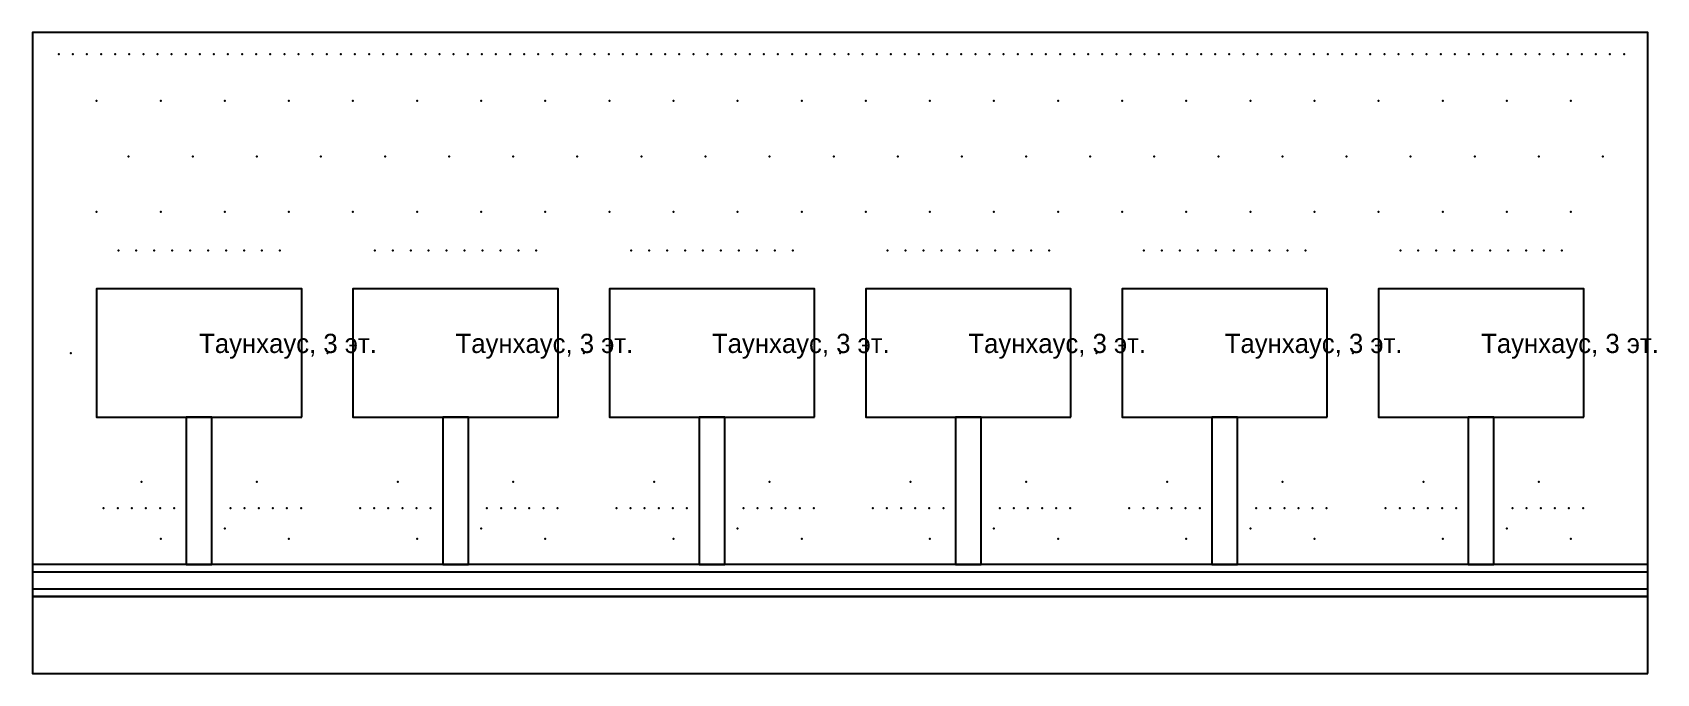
# Model space of a CAD drawing. Header units: metres. Extents: x 0 to 127, y 0 to 50.
import ezdxf

# ---------------------------------------------------------------- set-up
doc = ezdxf.new("R2010")
doc.units = ezdxf.units.M
for name, color, linetype in [('BUILDINGS_FOOTPRINT', 1, 'Continuous'), ('CURB', 9, 'Continuous'), ('ENTRANCE', 2, 'Continuous'), ('GRASS', 84, 'Continuous'), ('LABELS', 7, 'Continuous'), ('LAMPS', 2, 'Continuous'), ('PATH_ENTRANCE_10', 9, 'Continuous'), ('PATH_ENTRANCE_12', 9, 'Continuous'), ('PATH_ENTRANCE_14', 9, 'Continuous'), ('PATH_ENTRANCE_4', 9, 'Continuous'), ('PATH_ENTRANCE_6', 9, 'Continuous'), ('PATH_ENTRANCE_8', 9, 'Continuous'), ('PATH_SIDEWALK', 9, 'Continuous'), ('ROAD_STREET', 9, 'Continuous'), ('TERRITORY_BOUNDARY', 8, 'Continuous'), ('WATER_SUPPLY', 9, 'Continuous'), ('БЕРЕЗА ПОВИСЛАЯ', 3, 'Continuous'), ('КИЗИЛЬНИК БЛЕСТЯЩИЙ', 3, 'Continuous'), ('СИРЕНЬ ОБЫКНОВЕННАЯ', 3, 'Continuous'), ('СПИРЕЯ БУМАЛЬДА', 3, 'Continuous'), ('ТУЯ ЗАПАДНАЯ', 3, 'Continuous'), ('ЯБЛОНЯ НЕДЗВЕДЦКОГО', 3, 'Continuous')]:
    doc.layers.add(name, color=color, linetype=linetype)

msp = doc.modelspace()

# ---------------------------------------------------------------- linework, layer by layer
at = {"layer": 'BUILDINGS_FOOTPRINT'}
for points in [[(21, 20), (21, 30), (5, 30), (5, 20)], [(41, 20), (41, 30), (25, 30), (25, 20)], [(61, 20), (61, 30), (45, 30), (45, 20)], [(81, 20), (81, 30), (65, 30), (65, 20)], [(101, 20), (101, 30), (85, 30), (85, 20)], [(121, 20), (121, 30), (105, 30), (105, 20)]]:
    msp.add_lwpolyline(points, close=True, dxfattribs=at)
at = {"layer": 'CURB'}
msp.add_lwpolyline([(0, 6), (126, 6)], dxfattribs=at)
at = {"layer": 'ENTRANCE'}
for p in [(13, 20), (33, 20), (53, 20), (73, 20), (93, 20), (113, 20)]:
    msp.add_point(p, dxfattribs=at)
at = {"layer": 'GRASS'}
msp.add_lwpolyline([(126, 0), (126, 50), (0, 50), (0, 0)], close=True, dxfattribs=at)
at = {"layer": 'LAMPS'}
for p in [(15, 11.3), (35, 11.3), (55, 11.3), (75, 11.3), (95, 11.3), (115, 11.3)]:
    msp.add_point(p, dxfattribs=at)
at = {"layer": 'PATH_ENTRANCE_10'}
msp.add_lwpolyline([(74, 8.5), (74, 20), (72, 20), (72, 8.5)], close=True, dxfattribs=at)
at = {"layer": 'PATH_ENTRANCE_12'}
msp.add_lwpolyline([(94, 8.5), (94, 20), (92, 20), (92, 8.5)], close=True, dxfattribs=at)
at = {"layer": 'PATH_ENTRANCE_14'}
msp.add_lwpolyline([(114, 8.5), (114, 20), (112, 20), (112, 8.5)], close=True, dxfattribs=at)
at = {"layer": 'PATH_ENTRANCE_4'}
msp.add_lwpolyline([(14, 8.5), (14, 20), (12, 20), (12, 8.5)], close=True, dxfattribs=at)
at = {"layer": 'PATH_ENTRANCE_6'}
msp.add_lwpolyline([(34, 8.5), (34, 20), (32, 20), (32, 8.5)], close=True, dxfattribs=at)
at = {"layer": 'PATH_ENTRANCE_8'}
msp.add_lwpolyline([(54, 8.5), (54, 20), (52, 20), (52, 8.5)], close=True, dxfattribs=at)
at = {"layer": 'PATH_SIDEWALK'}
msp.add_lwpolyline([(126, 6), (126, 8.5), (0, 8.5), (0, 6)], close=True, dxfattribs=at)
at = {"layer": 'ROAD_STREET'}
msp.add_lwpolyline([(126, 0), (126, 6), (0, 6), (0, 0)], close=True, dxfattribs=at)
at = {"layer": 'TERRITORY_BOUNDARY'}
msp.add_lwpolyline([(126, 0), (126, 50), (0, 50), (0, 0)], close=True, dxfattribs=at)
at = {"layer": 'WATER_SUPPLY'}
msp.add_lwpolyline([(126, 6.6), (126, 7.9), (0, 7.9), (0, 6.6)], close=True, dxfattribs=at)
at = {"layer": 'БЕРЕЗА ПОВИСЛАЯ'}
for p in [(10, 10.5), (20, 10.5), (30, 10.5), (40, 10.5), (50, 10.5), (60, 10.5), (70, 10.5), (80, 10.5), (90, 10.5), (100, 10.5), (110, 10.5), (120, 10.5)]:
    msp.add_point(p, dxfattribs=at)
at = {"layer": 'КИЗИЛЬНИК БЛЕСТЯЩИЙ'}
for p in [(2.05, 48.3), (3.15, 48.3), (4.25, 48.3), (5.35, 48.3), (6.45, 48.3), (7.55, 48.3), (8.65, 48.3), (9.75, 48.3), (10.85, 48.3), (11.95, 48.3), (13.05, 48.3), (14.15, 48.3), (15.25, 48.3), (16.35, 48.3), (17.45, 48.3), (18.55, 48.3), (19.65, 48.3), (20.75, 48.3), (21.85, 48.3), (22.95, 48.3), (24.05, 48.3), (25.15, 48.3), (26.25, 48.3), (27.35, 48.3), (28.45, 48.3), (29.55, 48.3), (30.65, 48.3), (31.75, 48.3), (32.85, 48.3), (33.95, 48.3), (35.05, 48.3), (36.15, 48.3), (37.25, 48.3), (38.35, 48.3), (39.45, 48.3), (40.55, 48.3), (41.65, 48.3), (42.75, 48.3), (43.85, 48.3), (44.95, 48.3), (46.05, 48.3), (47.15, 48.3), (48.25, 48.3), (49.35, 48.3), (50.45, 48.3), (51.55, 48.3), (52.65, 48.3), (53.75, 48.3), (54.85, 48.3), (55.95, 48.3), (57.05, 48.3), (58.15, 48.3), (59.25, 48.3), (60.35, 48.3), (61.45, 48.3), (62.55, 48.3), (63.65, 48.3), (64.75, 48.3), (65.85, 48.3), (66.95, 48.3), (68.05, 48.3), (69.15, 48.3), (70.25, 48.3), (71.35, 48.3), (72.45, 48.3), (73.55, 48.3), (74.65, 48.3), (75.75, 48.3), (76.85, 48.3), (77.95, 48.3), (79.05, 48.3), (80.15, 48.3), (81.25, 48.3), (82.35, 48.3), (83.45, 48.3), (84.55, 48.3), (85.65, 48.3), (86.75, 48.3), (87.85, 48.3), (88.95, 48.3), (90.05, 48.3), (91.15, 48.3), (92.25, 48.3), (93.35, 48.3), (94.45, 48.3), (95.55, 48.3), (96.65, 48.3), (97.75, 48.3), (98.85, 48.3), (99.95, 48.3), (101.05, 48.3), (102.15, 48.3), (103.25, 48.3), (104.35, 48.3), (105.45, 48.3), (106.55, 48.3), (107.65, 48.3), (108.75, 48.3), (109.85, 48.3), (110.95, 48.3), (112.05, 48.3), (113.15, 48.3), (114.25, 48.3), (115.35, 48.3), (116.45, 48.3), (117.55, 48.3), (118.65, 48.3), (119.75, 48.3), (120.85, 48.3), (121.95, 48.3), (123.05, 48.3), (124.15, 48.3), (5.55, 12.9), (6.65, 12.9), (7.75, 12.9), (8.85, 12.9), (9.95, 12.9), (11.05, 12.9), (15.45, 12.9), (16.55, 12.9), (17.65, 12.9), (18.75, 12.9), (19.85, 12.9), (20.95, 12.9), (25.55, 12.9), (26.65, 12.9), (27.75, 12.9), (28.85, 12.9), (29.95, 12.9), (31.05, 12.9), (35.45, 12.9), (36.55, 12.9), (37.65, 12.9), (38.75, 12.9), (39.85, 12.9), (40.95, 12.9), (45.55, 12.9), (46.65, 12.9), (47.75, 12.9), (48.85, 12.9), (49.95, 12.9), (51.05, 12.9), (55.45, 12.9), (56.55, 12.9), (57.65, 12.9), (58.75, 12.9), (59.85, 12.9), (60.95, 12.9), (65.55, 12.9), (66.65, 12.9), (67.75, 12.9), (68.85, 12.9), (69.95, 12.9), (71.05, 12.9), (75.45, 12.9), (76.55, 12.9), (77.65, 12.9), (78.75, 12.9), (79.85, 12.9), (80.95, 12.9), (85.55, 12.9), (86.65, 12.9), (87.75, 12.9), (88.85, 12.9), (89.95, 12.9), (91.05, 12.9), (95.45, 12.9), (96.55, 12.9), (97.65, 12.9), (98.75, 12.9), (99.85, 12.9), (100.95, 12.9), (105.55, 12.9), (106.65, 12.9), (107.75, 12.9), (108.85, 12.9), (109.95, 12.9), (111.05, 12.9), (115.45, 12.9), (116.55, 12.9), (117.65, 12.9), (118.75, 12.9), (119.85, 12.9), (120.95, 12.9)]:
    msp.add_point(p, dxfattribs=at)
at = {"layer": 'СИРЕНЬ ОБЫКНОВЕННАЯ'}
for p in [(3, 25), (23, 25), (43, 25), (63, 25), (83, 25), (103, 25)]:
    msp.add_point(p, dxfattribs=at)
at = {"layer": 'СПИРЕЯ БУМАЛЬДА'}
for p in [(6.7, 33), (8.1, 33), (9.5, 33), (10.9, 33), (12.3, 33), (13.7, 33), (15.1, 33), (16.5, 33), (17.9, 33), (19.3, 33), (26.7, 33), (28.1, 33), (29.5, 33), (30.9, 33), (32.3, 33), (33.7, 33), (35.1, 33), (36.5, 33), (37.9, 33), (39.3, 33), (46.7, 33), (48.1, 33), (49.5, 33), (50.9, 33), (52.3, 33), (53.7, 33), (55.1, 33), (56.5, 33), (57.9, 33), (59.3, 33), (66.7, 33), (68.1, 33), (69.5, 33), (70.9, 33), (72.3, 33), (73.7, 33), (75.1, 33), (76.5, 33), (77.9, 33), (79.3, 33), (86.7, 33), (88.1, 33), (89.5, 33), (90.9, 33), (92.3, 33), (93.7, 33), (95.1, 33), (96.5, 33), (97.9, 33), (99.3, 33), (106.7, 33), (108.1, 33), (109.5, 33), (110.9, 33), (112.3, 33), (113.7, 33), (115.1, 33), (116.5, 33), (117.9, 33), (119.3, 33)]:
    msp.add_point(p, dxfattribs=at)
at = {"layer": 'ТУЯ ЗАПАДНАЯ'}
for p in [(17.5, 14.95), (37.5, 14.95), (57.5, 14.95), (77.5, 14.95), (97.5, 14.95), (117.5, 14.95)]:
    msp.add_point(p, dxfattribs=at)
at = {"layer": 'ЯБЛОНЯ НЕДЗВЕДЦКОГО'}
for p in [(5, 44.66), (10, 44.66), (15, 44.66), (20, 44.66), (25, 44.66), (30, 44.66), (35, 44.66), (40, 44.66), (45, 44.66), (50, 44.66), (55, 44.66), (60, 44.66), (65, 44.66), (70, 44.66), (75, 44.66), (80, 44.66), (85, 44.66), (90, 44.66), (95, 44.66), (100, 44.66), (105, 44.66), (110, 44.66), (115, 44.66), (120, 44.66), (7.5, 40.33), (12.5, 40.33), (17.5, 40.33), (22.5, 40.33), (27.5, 40.33), (32.5, 40.33), (37.5, 40.33), (42.5, 40.33), (47.5, 40.33), (52.5, 40.33), (57.5, 40.33), (62.5, 40.33), (67.5, 40.33), (72.5, 40.33), (77.5, 40.33), (82.5, 40.33), (87.5, 40.33), (92.5, 40.33), (97.5, 40.33), (102.5, 40.33), (107.5, 40.33), (112.5, 40.33), (117.5, 40.33), (122.5, 40.33), (5, 36), (10, 36), (15, 36), (20, 36), (25, 36), (30, 36), (35, 36), (40, 36), (45, 36), (50, 36), (55, 36), (60, 36), (65, 36), (70, 36), (75, 36), (80, 36), (85, 36), (90, 36), (95, 36), (100, 36), (105, 36), (110, 36), (115, 36), (120, 36), (8.5, 14.95), (28.5, 14.95), (48.5, 14.95), (68.5, 14.95), (88.5, 14.95), (108.5, 14.95)]:
    msp.add_point(p, dxfattribs=at)

# ---------------------------------------------------------------- texts
at = {"layer": 'LABELS'}
for p in [(13, 25), (33, 25), (53, 25), (73, 25), (93, 25), (113, 25)]:
    msp.add_text('Таунхаус, 3 эт.', height=1.5, dxfattribs=at).set_placement(p)

doc.saveas('drawing.dxf')
